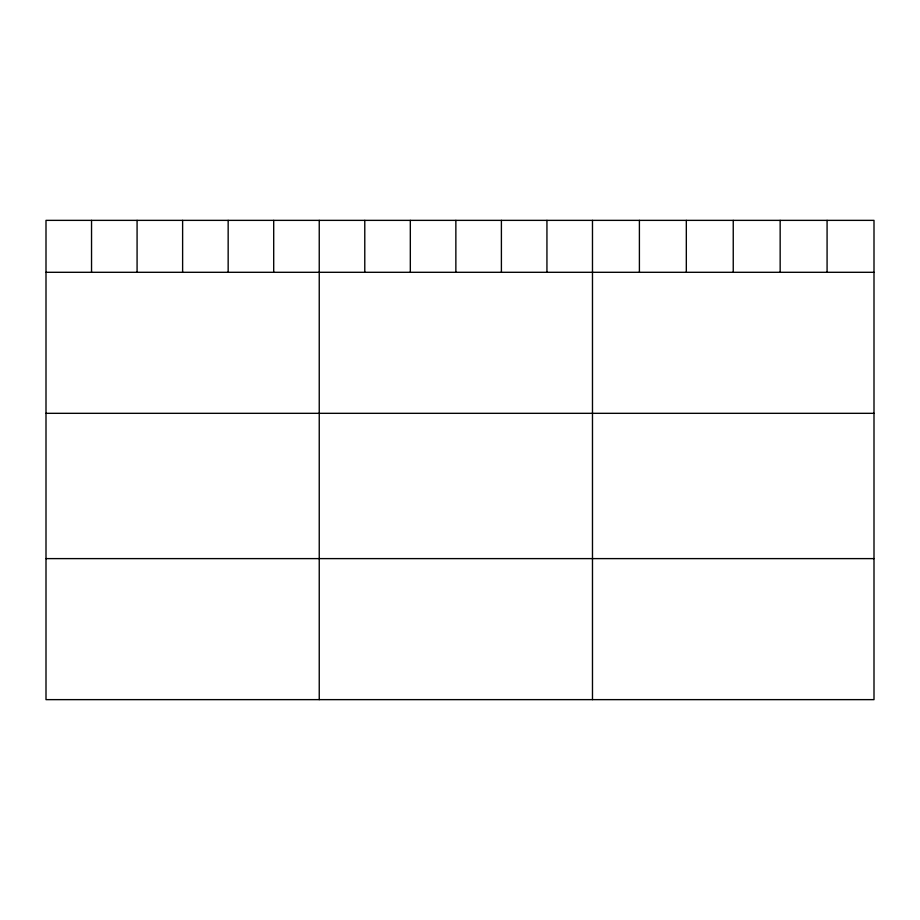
<?xml version="1.0" encoding="UTF-8"?>
<svg xmlns="http://www.w3.org/2000/svg" width="920" height="920" viewBox="0 0 920 920"><rect width="100%" height="100%" fill="white"/><g stroke="black" fill="none" stroke-linecap="round" stroke-linejoin="round"><path stroke-width="1.38" d="M874 272.297L874 699.637L46 699.637L46 220.363L874 220.363L874 272.297L46 272.297M46 413.322L874 413.322M46 558.612L874 558.612M827.08 220.363L827.08 272.297M780.16 220.363L780.16 272.297M733.24 220.363L733.24 272.297M686.32 220.363L686.32 272.297M639.4 220.363L639.4 272.297M592.48 220.363L592.48 699.637M546.94 220.363L546.94 272.297M501.4 220.363L501.4 272.297M455.86 220.363L455.86 272.297M410.32 220.363L410.32 272.297M364.78 220.363L364.78 272.297M319.24 220.363L319.24 699.637M273.7 220.363L273.7 272.297M228.16 220.363L228.16 272.297M182.62 220.363L182.62 272.297M137.08 220.363L137.08 272.297M91.54 220.363L91.54 272.297"/></g></svg>
